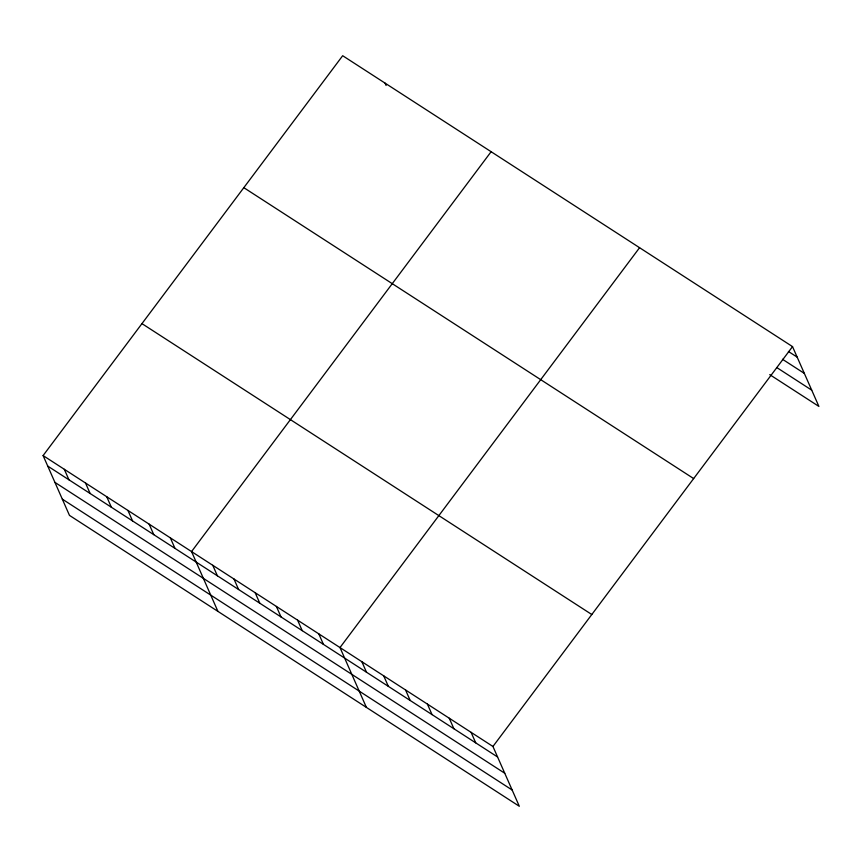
<?xml version="1.0" encoding="UTF-8"?>
<svg xmlns="http://www.w3.org/2000/svg" width="862" height="862" viewBox="0 0 862 862"><rect width="100%" height="100%" fill="white"/><g stroke="black" fill="none" stroke-linecap="round" stroke-linejoin="round"><path stroke-width="1.29" d="M43.1 455.578L492.945 746.47L519.323 806.282L69.477 515.39L43.1 455.578L342.677 55.718L792.523 346.61L818.9 406.422L769.734 374.636M491.124 151.712L191.547 551.572L217.924 611.384M639.572 247.706L339.994 647.567L366.382 707.379M492.945 746.47L792.523 346.61M788.418 351.48L797.167 357.137M782.491 359.271L804.332 373.397M776.77 367.546L811.724 390.163M243.817 187.668L693.662 478.572M141.961 323.627L591.806 614.52M47.744 466.094L497.589 756.998M54.909 482.364L504.766 773.257M62.301 499.12L512.157 790.012M385.088 83.151L386.122 85.489M471.094 732.344L475.738 742.861M449.253 718.218L453.886 728.735M427.401 704.082L432.034 714.609M405.549 689.956L410.193 700.472M383.698 675.83L388.342 686.346M361.846 661.693L366.49 672.22M318.789 633.85L323.433 644.377M297.584 620.144L302.228 630.661M276.379 606.428L281.023 616.944M255.174 592.711L259.807 603.238M233.968 578.995L238.602 589.522M212.752 565.289L217.396 575.805M170.342 537.856L174.986 548.383M149.137 524.15L153.781 534.666M127.932 510.433L132.565 520.95M106.726 496.717L111.36 507.244M85.51 483L90.154 493.527M64.305 469.294L68.949 479.811"/></g></svg>
